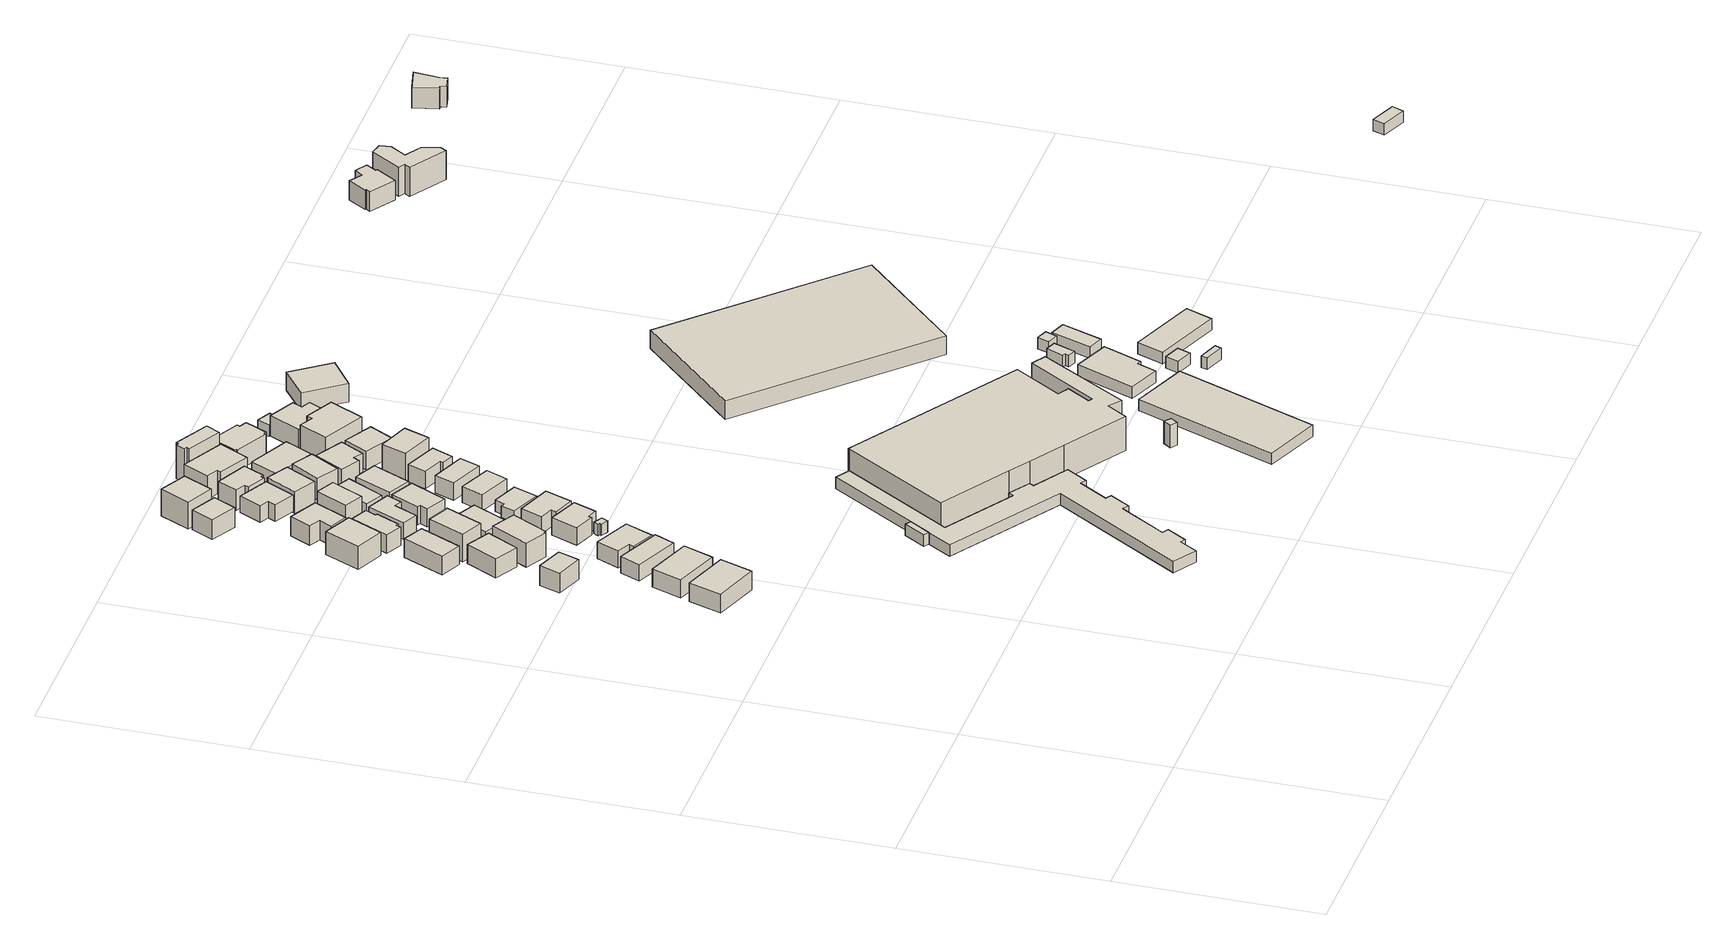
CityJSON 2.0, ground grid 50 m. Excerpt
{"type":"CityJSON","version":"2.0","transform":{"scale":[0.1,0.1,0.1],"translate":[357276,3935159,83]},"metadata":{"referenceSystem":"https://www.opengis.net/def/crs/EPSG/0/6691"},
"CityObjects":{
"building1":{"type":"Building","attributes":{"usage":"413","measuredHeight":6.4,"storeysAboveGround":2,"BuildingIDAttribute.prefecture":"14","BuildingIDAttribute.city":"14153","BuildingDetailAttribute.totalFloorArea":171.95,"BuildingDetailAttribute.buildingFootprintArea":85.97,"BuildingDetailAttribute.buildingStructureType":"601","BuildingDetailAttribute.buildingStructureOrgType":"1","BuildingDetailAttribute.orgUsage":"30","BuildingDetailAttribute.surveyYear":2015},"geometry":[{"type":"Solid","lod":"1","boundaries":[[[[0,1,2,3]],[[2,4,5,3]],[[1,6,4,2]],[[0,7,6,1]],[[3,5,7,0]],[[4,6,7,5]]]]}]},
"building2":{"type":"Building","attributes":{"usage":"412","measuredHeight":6.3,"storeysAboveGround":2,"BuildingIDAttribute.prefecture":"14","BuildingIDAttribute.city":"14153","BuildingDetailAttribute.totalFloorArea":67.64,"BuildingDetailAttribute.buildingFootprintArea":33.82,"BuildingDetailAttribute.buildingStructureType":"601","BuildingDetailAttribute.buildingStructureOrgType":"1","BuildingDetailAttribute.orgUsage":"20","BuildingDetailAttribute.surveyYear":2015},"geometry":[{"type":"Solid","lod":"1","boundaries":[[[[8,9,10,11]],[[10,12,13,11]],[[9,14,12,10]],[[8,15,14,9]],[[11,13,15,8]],[[12,14,15,13]]]]}]},
"building3":{"type":"Building","attributes":{"usage":"411","measuredHeight":5.9,"storeysAboveGround":2,"BuildingIDAttribute.prefecture":"14","BuildingIDAttribute.city":"14153","BuildingDetailAttribute.totalFloorArea":158.46,"BuildingDetailAttribute.buildingFootprintArea":79.23,"BuildingDetailAttribute.buildingStructureType":"601","BuildingDetailAttribute.buildingStructureOrgType":"1","BuildingDetailAttribute.orgUsage":"10","BuildingDetailAttribute.surveyYear":2015},"geometry":[{"type":"Solid","lod":"1","boundaries":[[[[16,17,18,19]],[[18,20,21,19]],[[17,22,20,18]],[[16,23,22,17]],[[19,21,23,16]],[[20,22,23,21]]]]}]},
"building4":{"type":"Building","attributes":{"usage":"411","measuredHeight":5.4,"storeysAboveGround":2,"BuildingIDAttribute.prefecture":"14","BuildingIDAttribute.city":"14153","BuildingDetailAttribute.totalFloorArea":121.59,"BuildingDetailAttribute.buildingFootprintArea":60.8,"BuildingDetailAttribute.buildingStructureType":"601","BuildingDetailAttribute.buildingStructureOrgType":"1","BuildingDetailAttribute.orgUsage":"10","BuildingDetailAttribute.surveyYear":2015},"geometry":[{"type":"Solid","lod":"1","boundaries":[[[[24,25,26,27]],[[26,28,29,27]],[[25,30,28,26]],[[24,31,30,25]],[[27,29,31,24]],[[28,30,31,29]]]]}]},
"building5":{"type":"Building","attributes":{"usage":"411","measuredHeight":5.9,"storeysAboveGround":2,"BuildingIDAttribute.prefecture":"14","BuildingIDAttribute.city":"14153","BuildingDetailAttribute.totalFloorArea":100.09,"BuildingDetailAttribute.buildingFootprintArea":50.04,"BuildingDetailAttribute.buildingStructureType":"601","BuildingDetailAttribute.buildingStructureOrgType":"1","BuildingDetailAttribute.orgUsage":"10","BuildingDetailAttribute.surveyYear":2015},"geometry":[{"type":"Solid","lod":"1","boundaries":[[[[32,33,34,35]],[[34,36,37,35]],[[33,38,36,34]],[[32,39,38,33]],[[35,37,39,32]],[[36,38,39,37]]]]}]},
"building6":{"type":"Building","attributes":{"usage":"411","measuredHeight":5.7,"storeysAboveGround":2,"BuildingIDAttribute.prefecture":"14","BuildingIDAttribute.city":"14153","BuildingDetailAttribute.totalFloorArea":108.89,"BuildingDetailAttribute.buildingFootprintArea":54.45,"BuildingDetailAttribute.buildingStructureType":"601","BuildingDetailAttribute.buildingStructureOrgType":"1","BuildingDetailAttribute.orgUsage":"10","BuildingDetailAttribute.surveyYear":2015},"geometry":[{"type":"Solid","lod":"1","boundaries":[[[[40,41,42,43]],[[42,44,45,43]],[[41,46,44,42]],[[40,47,46,41]],[[43,45,47,40]],[[44,46,47,45]]]]}]},
"building7":{"type":"Building","attributes":{"usage":"411","measuredHeight":5.4,"storeysAboveGround":2,"BuildingIDAttribute.prefecture":"14","BuildingIDAttribute.city":"14153","BuildingDetailAttribute.totalFloorArea":117.83,"BuildingDetailAttribute.buildingFootprintArea":58.91,"BuildingDetailAttribute.buildingStructureType":"601","BuildingDetailAttribute.buildingStructureOrgType":"1","BuildingDetailAttribute.orgUsage":"10","BuildingDetailAttribute.surveyYear":2015},"geometry":[{"type":"Solid","lod":"1","boundaries":[[[[48,49,50,51,52,53]],[[52,54,55,53]],[[51,56,54,52]],[[50,57,56,51]],[[49,58,57,50]],[[48,59,58,49]],[[53,55,59,48]],[[54,56,57,58,59,55]]]]}]},
"building8":{"type":"Building","attributes":{"usage":"411","measuredHeight":7.5,"storeysAboveGround":2,"BuildingIDAttribute.prefecture":"14","BuildingIDAttribute.city":"14153","BuildingDetailAttribute.totalFloorArea":125.07,"BuildingDetailAttribute.buildingFootprintArea":62.54,"BuildingDetailAttribute.buildingStructureType":"601","BuildingDetailAttribute.buildingStructureOrgType":"1","BuildingDetailAttribute.orgUsage":"10","BuildingDetailAttribute.surveyYear":2015},"geometry":[{"type":"Solid","lod":"1","boundaries":[[[[60,61,62,63]],[[62,64,65,63]],[[61,66,64,62]],[[60,67,66,61]],[[63,65,67,60]],[[64,66,67,65]]]]}]},
"building9":{"type":"Building","attributes":{"usage":"413","measuredHeight":6.5,"storeysAboveGround":2,"BuildingIDAttribute.prefecture":"14","BuildingIDAttribute.city":"14153","BuildingDetailAttribute.totalFloorArea":118.19,"BuildingDetailAttribute.buildingFootprintArea":59.09,"BuildingDetailAttribute.buildingStructureType":"601","BuildingDetailAttribute.buildingStructureOrgType":"1","BuildingDetailAttribute.orgUsage":"30","BuildingDetailAttribute.surveyYear":2015},"geometry":[{"type":"Solid","lod":"1","boundaries":[[[[68,69,70,71,72,73]],[[72,74,75,73]],[[71,76,74,72]],[[70,77,76,71]],[[69,78,77,70]],[[68,79,78,69]],[[73,75,79,68]],[[74,76,77,78,79,75]]]]}]},
"building10":{"type":"Building","attributes":{"usage":"411","measuredHeight":8.1,"storeysAboveGround":2,"BuildingIDAttribute.prefecture":"14","BuildingIDAttribute.city":"14153","BuildingDetailAttribute.totalFloorArea":103.53,"BuildingDetailAttribute.buildingFootprintArea":51.77,"BuildingDetailAttribute.buildingStructureType":"601","BuildingDetailAttribute.buildingStructureOrgType":"1","BuildingDetailAttribute.orgUsage":"10","BuildingDetailAttribute.surveyYear":2015},"geometry":[{"type":"Solid","lod":"1","boundaries":[[[[80,81,82,83]],[[82,84,85,83]],[[81,86,84,82]],[[80,87,86,81]],[[83,85,87,80]],[[84,86,87,85]]]]}]},
"building11":{"type":"Building","attributes":{"usage":"452","storeysAboveGround":2,"BuildingIDAttribute.prefecture":"14","BuildingIDAttribute.city":"14153","BuildingDetailAttribute.totalFloorArea":17.12,"BuildingDetailAttribute.buildingFootprintArea":8.56,"BuildingDetailAttribute.buildingStructureType":"610","BuildingDetailAttribute.buildingStructureOrgType":"2","BuildingDetailAttribute.orgUsage":"193","BuildingDetailAttribute.surveyYear":2015},"geometry":[{"type":"Solid","lod":"1","boundaries":[[[[88,89,90,91]],[[90,92,93,91]],[[89,94,92,90]],[[88,95,94,89]],[[91,93,95,88]],[[92,94,95,93]]]]}]},
"building12":{"type":"Building","attributes":{"usage":"411","measuredHeight":5.3,"storeysAboveGround":2,"BuildingIDAttribute.prefecture":"14","BuildingIDAttribute.city":"14153","BuildingDetailAttribute.totalFloorArea":88.2,"BuildingDetailAttribute.buildingFootprintArea":44.1,"BuildingDetailAttribute.buildingStructureType":"601","BuildingDetailAttribute.buildingStructureOrgType":"1","BuildingDetailAttribute.orgUsage":"10","BuildingDetailAttribute.surveyYear":2015},"geometry":[{"type":"Solid","lod":"1","boundaries":[[[[96,97,98,99,100,101,102,103]],[[102,104,105,103]],[[101,106,104,102]],[[100,107,106,101]],[[99,108,107,100]],[[98,109,108,99]],[[97,110,109,98]],[[96,111,110,97]],[[103,105,111,96]],[[104,106,107,108,109,110,111,105]]]]}]},
"building13":{"type":"Building","attributes":{"usage":"411","measuredHeight":5.6,"storeysAboveGround":2,"BuildingIDAttribute.prefecture":"14","BuildingIDAttribute.city":"14153","BuildingDetailAttribute.totalFloorArea":108.43,"BuildingDetailAttribute.buildingFootprintArea":54.21,"BuildingDetailAttribute.buildingStructureType":"601","BuildingDetailAttribute.buildingStructureOrgType":"1","BuildingDetailAttribute.orgUsage":"10","BuildingDetailAttribute.surveyYear":2015},"geometry":[{"type":"Solid","lod":"1","boundaries":[[[[112,113,114,115]],[[114,116,117,115]],[[113,118,116,114]],[[112,119,118,113]],[[115,117,119,112]],[[116,118,119,117]]]]}]},
"building14":{"type":"Building","attributes":{"usage":"413","measuredHeight":6.4,"storeysAboveGround":2,"BuildingIDAttribute.prefecture":"14","BuildingIDAttribute.city":"14153","BuildingDetailAttribute.totalFloorArea":127.94,"BuildingDetailAttribute.buildingFootprintArea":63.97,"BuildingDetailAttribute.buildingStructureType":"601","BuildingDetailAttribute.buildingStructureOrgType":"1","BuildingDetailAttribute.orgUsage":"30","BuildingDetailAttribute.surveyYear":2015},"geometry":[{"type":"Solid","lod":"1","boundaries":[[[[120,121,122,123,124,125]],[[124,126,127,125]],[[123,128,126,124]],[[122,129,128,123]],[[121,130,129,122]],[[120,131,130,121]],[[125,127,131,120]],[[126,128,129,130,131,127]]]]}]},
"building15":{"type":"Building","attributes":{"BuildingIDAttribute.prefecture":"14","BuildingIDAttribute.city":"14153","BuildingDetailAttribute.surveyYear":2015},"geometry":[{"type":"Solid","lod":"1","boundaries":[[[[132,133,134,135,136,137]],[[136,138,139,137]],[[135,140,138,136]],[[134,141,140,135]],[[133,142,141,134]],[[132,143,142,133]],[[137,139,143,132]],[[138,140,141,142,143,139]]]]}]},
"building16":{"type":"Building","attributes":{"usage":"411","measuredHeight":5.2,"storeysAboveGround":2,"BuildingIDAttribute.prefecture":"14","BuildingIDAttribute.city":"14153","BuildingDetailAttribute.totalFloorArea":90.7,"BuildingDetailAttribute.buildingFootprintArea":45.35,"BuildingDetailAttribute.buildingStructureType":"601","BuildingDetailAttribute.buildingStructureOrgType":"1","BuildingDetailAttribute.orgUsage":"10","BuildingDetailAttribute.surveyYear":2015},"geometry":[{"type":"Solid","lod":"1","boundaries":[[[[144,145,146,147,148,149]],[[148,150,151,149]],[[147,152,150,148]],[[146,153,152,147]],[[145,154,153,146]],[[144,155,154,145]],[[149,151,155,144]],[[150,152,153,154,155,151]]]]}]},
"building17":{"type":"Building","attributes":{"usage":"411","measuredHeight":4.9,"storeysAboveGround":2,"BuildingIDAttribute.prefecture":"14","BuildingIDAttribute.city":"14153","BuildingDetailAttribute.totalFloorArea":88.36,"BuildingDetailAttribute.buildingFootprintArea":44.18,"BuildingDetailAttribute.buildingStructureType":"601","BuildingDetailAttribute.buildingStructureOrgType":"1","BuildingDetailAttribute.orgUsage":"10","BuildingDetailAttribute.surveyYear":2015},"geometry":[{"type":"Solid","lod":"1","boundaries":[[[[156,157,158,159,160,161]],[[160,162,163,161]],[[159,164,162,160]],[[158,165,164,159]],[[157,166,165,158]],[[156,167,166,157]],[[161,163,167,156]],[[162,164,165,166,167,163]]]]}]},
"building18":{"type":"Building","attributes":{"usage":"411","measuredHeight":6.5,"storeysAboveGround":2,"BuildingIDAttribute.prefecture":"14","BuildingIDAttribute.city":"14153","BuildingDetailAttribute.totalFloorArea":73.99,"BuildingDetailAttribute.buildingFootprintArea":36.99,"BuildingDetailAttribute.buildingStructureType":"601","BuildingDetailAttribute.buildingStructureOrgType":"1","BuildingDetailAttribute.orgUsage":"10","BuildingDetailAttribute.surveyYear":2015},"geometry":[{"type":"Solid","lod":"1","boundaries":[[[[168,169,170,171]],[[170,172,173,171]],[[169,174,172,170]],[[168,175,174,169]],[[171,173,175,168]],[[172,174,175,173]]]]}]},
"building19":{"type":"Building","attributes":{"usage":"452","storeysAboveGround":2,"BuildingIDAttribute.prefecture":"14","BuildingIDAttribute.city":"14153","BuildingDetailAttribute.totalFloorArea":1099.67,"BuildingDetailAttribute.buildingFootprintArea":549.83,"BuildingDetailAttribute.buildingStructureType":"610","BuildingDetailAttribute.buildingStructureOrgType":"2","BuildingDetailAttribute.orgUsage":"193","BuildingDetailAttribute.surveyYear":2015},"geometry":[{"type":"Solid","lod":"1","boundaries":[[[[176,177,178,179,180,181,182,183,184,185,186,187,188,189,190,191,192,193,194,195,196,197,198,199,200]],[[199,201,202,200]],[[198,203,201,199]],[[197,204,203,198]],[[196,205,204,197]],[[195,206,205,196]],[[194,207,206,195]],[[193,208,207,194]],[[192,209,208,193]],[[191,210,209,192]],[[190,211,210,191]],[[189,212,211,190]],[[188,213,212,189]],[[187,214,213,188]],[[186,215,214,187]],[[185,216,215,186]],[[184,217,216,185]],[[183,218,217,184]],[[182,219,218,183]],[[181,220,219,182]],[[180,221,220,181]],[[179,222,221,180]],[[178,223,222,179]],[[177,224,223,178]],[[176,225,224,177]],[[200,202,225,176]],[[201,203,204,205,206,207,208,209,210,211,212,213,214,215,216,217,218,219,220,221,222,223,224,225,202]]]]}]},
"building20":{"type":"Building","attributes":{"usage":"411","measuredHeight":5,"storeysAboveGround":2,"BuildingIDAttribute.prefecture":"14","BuildingIDAttribute.city":"14153","BuildingDetailAttribute.totalFloorArea":101.71,"BuildingDetailAttribute.buildingFootprintArea":50.85,"BuildingDetailAttribute.buildingStructureType":"601","BuildingDetailAttribute.buildingStructureOrgType":"1","BuildingDetailAttribute.orgUsage":"10","BuildingDetailAttribute.surveyYear":2015},"geometry":[{"type":"Solid","lod":"1","boundaries":[[[[226,227,228,229,230,231]],[[230,232,233,231]],[[229,234,232,230]],[[228,235,234,229]],[[227,236,235,228]],[[226,237,236,227]],[[231,233,237,226]],[[232,234,235,236,237,233]]]]}]},
"building21":{"type":"Building","attributes":{"usage":"411","measuredHeight":8.7,"storeysAboveGround":3,"BuildingIDAttribute.prefecture":"14","BuildingIDAttribute.city":"14153","BuildingDetailAttribute.totalFloorArea":115.7,"BuildingDetailAttribute.buildingFootprintArea":38.57,"BuildingDetailAttribute.buildingStructureType":"601","BuildingDetailAttribute.buildingStructureOrgType":"1","BuildingDetailAttribute.orgUsage":"10","BuildingDetailAttribute.surveyYear":2015},"geometry":[{"type":"Solid","lod":"1","boundaries":[[[[238,239,240,241]],[[240,242,243,241]],[[239,244,242,240]],[[238,245,244,239]],[[241,243,245,238]],[[242,244,245,243]]]]}]},
"building22":{"type":"Building","attributes":{"usage":"411","measuredHeight":5.4,"storeysAboveGround":2,"BuildingIDAttribute.prefecture":"14","BuildingIDAttribute.city":"14153","BuildingDetailAttribute.totalFloorArea":106.25,"BuildingDetailAttribute.buildingFootprintArea":53.13,"BuildingDetailAttribute.buildingStructureType":"601","BuildingDetailAttribute.buildingStructureOrgType":"1","BuildingDetailAttribute.orgUsage":"10","BuildingDetailAttribute.surveyYear":2015},"geometry":[{"type":"Solid","lod":"1","boundaries":[[[[246,247,248,249,250,251]],[[250,252,253,251]],[[249,254,252,250]],[[248,255,254,249]],[[247,256,255,248]],[[246,257,256,247]],[[251,253,257,246]],[[252,254,255,256,257,253]]]]}]},
"building23":{"type":"Building","attributes":{"usage":"411","measuredHeight":7.9,"storeysAboveGround":3,"BuildingIDAttribute.prefecture":"14","BuildingIDAttribute.city":"14153","BuildingDetailAttribute.totalFloorArea":157.87,"BuildingDetailAttribute.buildingFootprintArea":52.62,"BuildingDetailAttribute.buildingStructureType":"601","BuildingDetailAttribute.buildingStructureOrgType":"1","BuildingDetailAttribute.orgUsage":"10","BuildingDetailAttribute.surveyYear":2015},"geometry":[{"type":"Solid","lod":"1","boundaries":[[[[258,259,260,261]],[[260,262,263,261]],[[259,264,262,260]],[[258,265,264,259]],[[261,263,265,258]],[[262,264,265,263]]]]}]},
"building24":{"type":"Building","attributes":{"usage":"411","storeysAboveGround":2,"BuildingIDAttribute.prefecture":"14","BuildingIDAttribute.city":"14153","BuildingDetailAttribute.totalFloorArea":80.61,"BuildingDetailAttribute.buildingFootprintArea":40.31,"BuildingDetailAttribute.buildingStructureType":"601","BuildingDetailAttribute.buildingStructureOrgType":"1","BuildingDetailAttribute.orgUsage":"10","BuildingDetailAttribute.surveyYear":2015},"geometry":[{"type":"Solid","lod":"1","boundaries":[[[[266,267,268,269,270,271]],[[270,272,273,271]],[[269,274,272,270]],[[268,275,274,269]],[[267,276,275,268]],[[266,277,276,267]],[[271,273,277,266]],[[272,274,275,276,277,273]]]]}]},
"building25":{"type":"Building","attributes":{"usage":"412","measuredHeight":6.9,"storeysAboveGround":2,"BuildingIDAttribute.prefecture":"14","BuildingIDAttribute.city":"14153","BuildingDetailAttribute.totalFloorArea":84.55,"BuildingDetailAttribute.buildingFootprintArea":42.28,"BuildingDetailAttribute.buildingStructureType":"601","BuildingDetailAttribute.buildingStructureOrgType":"1","BuildingDetailAttribute.orgUsage":"20","BuildingDetailAttribute.surveyYear":2015},"geometry":[{"type":"Solid","lod":"1","boundaries":[[[[278,279,280,281]],[[280,282,283,281]],[[279,284,282,280]],[[278,285,284,279]],[[281,283,285,278]],[[282,284,285,283]]]]}]},
"building26":{"type":"Building","attributes":{"usage":"411","measuredHeight":4.9,"storeysAboveGround":2,"BuildingIDAttribute.prefecture":"14","BuildingIDAttribute.city":"14153","BuildingDetailAttribute.totalFloorArea":108.12,"BuildingDetailAttribute.buildingFootprintArea":54.06,"BuildingDetailAttribute.buildingStructureType":"601","BuildingDetailAttribute.buildingStructureOrgType":"1","BuildingDetailAttribute.orgUsage":"10","BuildingDetailAttribute.surveyYear":2015},"geometry":[{"type":"Solid","lod":"1","boundaries":[[[[286,287,288,289,290,291]],[[290,292,293,291]],[[289,294,292,290]],[[288,295,294,289]],[[287,296,295,288]],[[286,297,296,287]],[[291,293,297,286]],[[292,294,295,296,297,293]]]]}]},
"building27":{"type":"Building","attributes":{"usage":"411","measuredHeight":4.9,"storeysAboveGround":2,"BuildingIDAttribute.prefecture":"14","BuildingIDAttribute.city":"14153","BuildingDetailAttribute.totalFloorArea":83.07,"BuildingDetailAttribute.buildingFootprintArea":41.54,"BuildingDetailAttribute.buildingStructureType":"601","BuildingDetailAttribute.buildingStructureOrgType":"1","BuildingDetailAttribute.orgUsage":"10","BuildingDetailAttribute.surveyYear":2015},"geometry":[{"type":"Solid","lod":"1","boundaries":[[[[298,299,300,301]],[[300,302,303,301]],[[299,304,302,300]],[[298,305,304,299]],[[301,303,305,298]],[[302,304,305,303]]]]}]},
"building28":{"type":"Building","attributes":{"usage":"411","measuredHeight":5.7,"storeysAboveGround":2,"BuildingIDAttribute.prefecture":"14","BuildingIDAttribute.city":"14153","BuildingDetailAttribute.totalFloorArea":128.27,"BuildingDetailAttribute.buildingFootprintArea":64.13,"BuildingDetailAttribute.buildingStructureType":"601","BuildingDetailAttribute.buildingStructureOrgType":"1","BuildingDetailAttribute.orgUsage":"10","BuildingDetailAttribute.surveyYear":2015},"geometry":[{"type":"Solid","lod":"1","boundaries":[[[[306,307,308,309]],[[308,310,311,309]],[[307,312,310,308]],[[306,313,312,307]],[[309,311,313,306]],[[310,312,313,311]]]]}]},
"building29":{"type":"Building","attributes":{"usage":"411","measuredHeight":6.5,"storeysAboveGround":2,"BuildingIDAttribute.prefecture":"14","BuildingIDAttribute.city":"14153","BuildingDetailAttribute.totalFloorArea":91.2,"BuildingDetailAttribute.buildingFootprintArea":45.6,"BuildingDetailAttribute.buildingStructureType":"601","BuildingDetailAttribute.buildingStructureOrgType":"1","BuildingDetailAttribute.orgUsage":"10","BuildingDetailAttribute.surveyYear":2015},"geometry":[{"type":"Solid","lod":"1","boundaries":[[[[314,315,316,317]],[[316,318,319,317]],[[315,320,318,316]],[[314,321,320,315]],[[317,319,321,314]],[[318,320,321,319]]]]}]},
"building30":{"type":"Building","attributes":{"usage":"411","measuredHeight":6.3,"storeysAboveGround":2,"BuildingIDAttribute.prefecture":"14","BuildingIDAttribute.city":"14153","BuildingDetailAttribute.totalFloorArea":123.69,"BuildingDetailAttribute.buildingFootprintArea":61.85,"BuildingDetailAttribute.buildingStructureType":"601","BuildingDetailAttribute.buildingStructureOrgType":"1","BuildingDetailAttribute.orgUsage":"10","BuildingDetailAttribute.surveyYear":2015},"geometry":[{"type":"Solid","lod":"1","boundaries":[[[[322,323,324,325,326,327,328,329]],[[328,330,331,329]],[[327,332,330,328]],[[326,333,332,327]],[[325,334,333,326]],[[324,335,334,325]],[[323,336,335,324]],[[322,337,336,323]],[[329,331,337,322]],[[330,332,333,334,335,336,337,331]]]]}]},
"building31":{"type":"Building","attributes":{"usage":"411","measuredHeight":5.6,"storeysAboveGround":2,"BuildingIDAttribute.prefecture":"14","BuildingIDAttribute.city":"14153","BuildingDetailAttribute.totalFloorArea":82.16,"BuildingDetailAttribute.buildingFootprintArea":41.08,"BuildingDetailAttribute.buildingStructureType":"601","BuildingDetailAttribute.buildingStructureOrgType":"1","BuildingDetailAttribute.orgUsage":"10","BuildingDetailAttribute.surveyYear":2015},"geometry":[{"type":"Solid","lod":"1","boundaries":[[[[338,339,340,341]],[[340,342,343,341]],[[339,344,342,340]],[[338,345,344,339]],[[341,343,345,338]],[[342,344,345,343]]]]}]},
"building32":{"type":"Building","attributes":{"usage":"411","measuredHeight":6.8,"storeysAboveGround":2,"BuildingIDAttribute.prefecture":"14","BuildingIDAttribute.city":"14153","BuildingDetailAttribute.totalFloorArea":85.97,"BuildingDetailAttribute.buildingFootprintArea":42.99,"BuildingDetailAttribute.buildingStructureType":"601","BuildingDetailAttribute.buildingStructureOrgType":"1","BuildingDetailAttribute.orgUsage":"10","BuildingDetailAttribute.surveyYear":2015},"geometry":[{"type":"Solid","lod":"1","boundaries":[[[[346,347,348,349]],[[348,350,351,349]],[[347,352,350,348]],[[346,353,352,347]],[[349,351,353,346]],[[350,352,353,351]]]]}]},
"building33":{"type":"Building","attributes":{"usage":"411","measuredHeight":5.3,"storeysAboveGround":2,"BuildingIDAttribute.prefecture":"14","BuildingIDAttribute.city":"14153","BuildingDetailAttribute.totalFloorArea":74.89,"BuildingDetailAttribute.buildingFootprintArea":37.45,"BuildingDetailAttribute.buildingStructureType":"601","BuildingDetailAttribute.buildingStructureOrgType":"1","BuildingDetailAttribute.orgUsage":"10","BuildingDetailAttribute.surveyYear":2015},"geometry":[{"type":"Solid","lod":"1","boundaries":[[[[354,355,356,357,358,359]],[[358,360,361,359]],[[357,362,360,358]],[[356,363,362,357]],[[355,364,363,356]],[[354,365,364,355]],[[359,361,365,354]],[[360,362,363,364,365,361]]]]}]},
"building34":{"type":"Building","attributes":{"usage":"411","measuredHeight":7.1,"storeysAboveGround":2,"BuildingIDAttribute.prefecture":"14","BuildingIDAttribute.city":"14153","BuildingDetailAttribute.totalFloorArea":185.91,"BuildingDetailAttribute.buildingFootprintArea":92.96,"BuildingDetailAttribute.buildingStructureType":"601","BuildingDetailAttribute.buildingStructureOrgType":"1","BuildingDetailAttribute.orgUsage":"10","BuildingDetailAttribute.surveyYear":2015},"geometry":[{"type":"Solid","lod":"1","boundaries":[[[[366,367,368,369,370,371]],[[370,372,373,371]],[[369,374,372,370]],[[368,375,374,369]],[[367,376,375,368]],[[366,377,376,367]],[[371,373,377,366]],[[372,374,375,376,377,373]]]]}]},
"building35":{"type":"Building","attributes":{"usage":"411","measuredHeight":5.8,"storeysAboveGround":2,"BuildingIDAttribute.prefecture":"14","BuildingIDAttribute.city":"14153","BuildingDetailAttribute.totalFloorArea":105.92,"BuildingDetailAttribute.buildingFootprintArea":52.96,"BuildingDetailAttribute.buildingStructureType":"601","BuildingDetailAttribute.buildingStructureOrgType":"1","BuildingDetailAttribute.orgUsage":"10","BuildingDetailAttribute.surveyYear":2015},"geometry":[{"type":"Solid","lod":"1","boundaries":[[[[378,379,380,381,382,383]],[[382,384,385,383]],[[381,386,384,382]],[[380,387,386,381]],[[379,388,387,380]],[[378,389,388,379]],[[383,385,389,378]],[[384,386,387,388,389,385]]]]}]},
"building36":{"type":"Building","attributes":{"usage":"411","measuredHeight":5.2,"storeysAboveGround":2,"BuildingIDAttribute.prefecture":"14","BuildingIDAttribute.city":"14153","BuildingDetailAttribute.totalFloorArea":146.38,"BuildingDetailAttribute.buildingFootprintArea":73.19,"BuildingDetailAttribute.buildingStructureType":"601","BuildingDetailAttribute.buildingStructureOrgType":"1","BuildingDetailAttribute.orgUsage":"10","BuildingDetailAttribute.surveyYear":2015},"geometry":[{"type":"Solid","lod":"1","boundaries":[[[[390,391,392,393]],[[392,394,395,393]],[[391,396,394,392]],[[390,397,396,391]],[[393,395,397,390]],[[394,396,397,395]]]]}]},
"building37":{"type":"Building","attributes":{"usage":"411","measuredHeight":8,"storeysAboveGround":3,"BuildingIDAttribute.prefecture":"14","BuildingIDAttribute.city":"14153","BuildingDetailAttribute.totalFloorArea":141.1,"BuildingDetailAttribute.buildingFootprintArea":47.03,"BuildingDetailAttribute.buildingStructureType":"601","BuildingDetailAttribute.buildingStructureOrgType":"1","BuildingDetailAttribute.orgUsage":"10","BuildingDetailAttribute.surveyYear":2015},"geometry":[{"type":"Solid","lod":"1","boundaries":[[[[398,399,400,401]],[[400,402,403,401]],[[399,404,402,400]],[[398,405,404,399]],[[401,403,405,398]],[[402,404,405,403]]]]}]},
"building38":{"type":"Building","attributes":{"usage":"452","measuredHeight":11.1,"storeysAboveGround":2,"BuildingIDAttribute.prefecture":"14","BuildingIDAttribute.city":"14153","BuildingDetailAttribute.totalFloorArea":2917.96,"BuildingDetailAttribute.buildingFootprintArea":1458.98,"BuildingDetailAttribute.buildingStructureType":"610","BuildingDetailAttribute.buildingStructureOrgType":"2","BuildingDetailAttribute.orgUsage":"193","BuildingDetailAttribute.surveyYear":2015},"geometry":[{"type":"Solid","lod":"1","boundaries":[[[[406,407,408,409,410,411,412,413,414,415,416,417,418,419,420,421]],[[420,422,423,421]],[[419,424,422,420]],[[418,425,424,419]],[[417,426,425,418]],[[416,427,426,417]],[[415,428,427,416]],[[414,429,428,415]],[[413,430,429,414]],[[412,431,430,413]],[[411,432,431,412]],[[410,433,432,411]],[[409,434,433,410]],[[408,435,434,409]],[[407,436,435,408]],[[406,437,436,407]],[[421,423,437,406]],[[422,424,425,426,427,428,429,430,431,432,433,434,435,436,437,423]]]]}]},
"building39":{"type":"Building","attributes":{"usage":"411","measuredHeight":9.1,"storeysAboveGround":3,"BuildingIDAttribute.prefecture":"14","BuildingIDAttribute.city":"14153","BuildingDetailAttribute.totalFloorArea":120.1,"BuildingDetailAttribute.buildingFootprintArea":40.03,"BuildingDetailAttribute.buildingStructureType":"601","BuildingDetailAttribute.buildingStructureOrgType":"1","BuildingDetailAttribute.orgUsage":"10","BuildingDetailAttribute.surveyYear":2015},"geometry":[{"type":"Solid","lod":"1","boundaries":[[[[438,439,440,441,442,443,444,445]],[[444,446,447,445]],[[443,448,446,444]],[[442,449,448,443]],[[441,450,449,442]],[[440,451,450,441]],[[439,452,451,440]],[[438,453,452,439]],[[445,447,453,438]],[[446,448,449,450,451,452,453,447]]]]}]},
"building40":{"type":"Building","attributes":{"usage":"411","measuredHeight":5.1,"storeysAboveGround":2,"BuildingIDAttribute.prefecture":"14","BuildingIDAttribute.city":"14153","BuildingDetailAttribute.totalFloorArea":92.76,"BuildingDetailAttribute.buildingFootprintArea":46.38,"BuildingDetailAttribute.buildingStructureType":"601","BuildingDetailAttribute.buildingStructureOrgType":"1","BuildingDetailAttribute.orgUsage":"10","BuildingDetailAttribute.surveyYear":2015},"geometry":[{"type":"Solid","lod":"1","boundaries":[[[[454,455,456,457]],[[456,458,459,457]],[[455,460,458,456]],[[454,461,460,455]],[[457,459,461,454]],[[458,460,461,459]]]]}]},
"building41":{"type":"Building","attributes":{"measuredHeight":6.7,"BuildingIDAttribute.prefecture":"14","BuildingIDAttribute.city":"14153","BuildingDetailAttribute.surveyYear":2015},"geometry":[{"type":"Solid","lod":"1","boundaries":[[[[462,463,464,465]],[[464,466,467,465]],[[463,468,466,464]],[[462,469,468,463]],[[465,467,469,462]],[[466,468,469,467]]]]}]},
"building42":{"type":"Building","attributes":{"usage":"411","measuredHeight":6.4,"storeysAboveGround":2,"BuildingIDAttribute.prefecture":"14","BuildingIDAttribute.city":"14153","BuildingDetailAttribute.totalFloorArea":136.75,"BuildingDetailAttribute.buildingFootprintArea":68.38,"BuildingDetailAttribute.buildingStructureType":"601","BuildingDetailAttribute.buildingStructureOrgType":"1","BuildingDetailAttribute.orgUsage":"10","BuildingDetailAttribute.surveyYear":2015},"geometry":[{"type":"Solid","lod":"1","boundaries":[[[[470,471,472,473,474,475,476,477,478,479]],[[478,480,481,479]],[[477,482,480,478]],[[476,483,482,477]],[[475,484,483,476]],[[474,485,484,475]],[[473,486,485,474]],[[472,487,486,473]],[[471,488,487,472]],[[470,489,488,471]],[[479,481,489,470]],[[480,482,483,484,485,486,487,488,489,481]]]]}]},
"building43":{"type":"Building","attributes":{"usage":"411","measuredHeight":9.1,"storeysAboveGround":2,"BuildingIDAttribute.prefecture":"14","BuildingIDAttribute.city":"14153","BuildingDetailAttribute.totalFloorArea":174.52,"BuildingDetailAttribute.buildingFootprintArea":87.26,"BuildingDetailAttribute.buildingStructureType":"601","BuildingDetailAttribute.buildingStructureOrgType":"1","BuildingDetailAttribute.orgUsage":"10","BuildingDetailAttribute.surveyYear":2015},"geometry":[{"type":"Solid","lod":"1","boundaries":[[[[490,491,492,493,494,495]],[[494,496,497,495]],[[493,498,496,494]],[[492,499,498,493]],[[491,500,499,492]],[[490,501,500,491]],[[495,497,501,490]],[[496,498,499,500,501,497]]]]}]},
"building44":{"type":"Building","attributes":{"usage":"411","measuredHeight":7,"storeysAboveGround":2,"BuildingIDAttribute.prefecture":"14","BuildingIDAttribute.city":"14153","BuildingDetailAttribute.totalFloorArea":151.98,"BuildingDetailAttribute.buildingFootprintArea":75.99,"BuildingDetailAttribute.buildingStructureType":"610","BuildingDetailAttribute.buildingStructureOrgType":"2","BuildingDetailAttribute.orgUsage":"10","BuildingDetailAttribute.surveyYear":2015},"geometry":[{"type":"Solid","lod":"1","boundaries":[[[[502,503,504,505,506,507]],[[506,508,509,507]],[[505,510,508,506]],[[504,511,510,505]],[[503,512,511,504]],[[502,513,512,503]],[[507,509,513,502]],[[508,510,511,512,513,509]]]]}]},
"building45":{"type":"Building","attributes":{"usage":"452","storeysAboveGround":2,"BuildingIDAttribute.prefecture":"14","BuildingIDAttribute.city":"14153","BuildingDetailAttribute.totalFloorArea":1069.63,"BuildingDetailAttribute.buildingFootprintArea":534.82,"BuildingDetailAttribute.buildingStructureType":"610","BuildingDetailAttribute.buildingStructureOrgType":"2","BuildingDetailAttribute.orgUsage":"193","BuildingDetailAttribute.surveyYear":2015},"geometry":[{"type":"Solid","lod":"1","boundaries":[[[[514,515,516,517]],[[516,518,519,517]],[[515,520,518,516]],[[514,521,520,515]],[[517,519,521,514]],[[518,520,521,519]]]]}]},
"building46":{"type":"Building","attributes":{"BuildingIDAttribute.prefecture":"14","BuildingIDAttribute.city":"14153","BuildingDetailAttribute.surveyYear":2015},"geometry":[{"type":"Solid","lod":"1","boundaries":[[[[522,523,524,525]],[[524,526,527,525]],[[523,528,526,524]],[[522,529,528,523]],[[525,527,529,522]],[[526,528,529,527]]]]}]},
"building47":{"type":"Building","attributes":{"usage":"422","measuredHeight":12.7,"storeysAboveGround":1,"BuildingIDAttribute.prefecture":"14","BuildingIDAttribute.city":"14153","BuildingDetailAttribute.totalFloorArea":106.89,"BuildingDetailAttribute.buildingFootprintArea":106.89,"BuildingDetailAttribute.buildingStructureType":"601","BuildingDetailAttribute.buildingStructureOrgType":"1","BuildingDetailAttribute.orgUsage":"137","BuildingDetailAttribute.surveyYear":2015,"BuildingLandSlideRiskAttribute.description":"1","BuildingLandSlideRiskAttribute.areaType":"1"},"geometry":[{"type":"Solid","lod":"1","boundaries":[[[[530,531,532,533]],[[532,534,535,533]],[[531,536,534,532]],[[530,537,536,531]],[[533,535,537,530]],[[534,536,537,535]]]]}]},
"building48":{"type":"Building","attributes":{"usage":"452","storeysAboveGround":2,"BuildingIDAttribute.prefecture":"14","BuildingIDAttribute.city":"14153","BuildingDetailAttribute.totalFloorArea":273.53,"BuildingDetailAttribute.buildingFootprintArea":136.76,"BuildingDetailAttribute.buildingStructureType":"610","BuildingDetailAttribute.buildingStructureOrgType":"2","BuildingDetailAttribute.orgUsage":"193","BuildingDetailAttribute.surveyYear":2015},"geometry":[{"type":"Solid","lod":"1","boundaries":[[[[538,539,540,541,542,543]],[[542,544,545,543]],[[541,546,544,542]],[[540,547,546,541]],[[539,548,547,540]],[[538,549,548,539]],[[543,545,549,538]],[[544,546,547,548,549,545]]]]}]},
"building49":{"type":"Building","attributes":{"usage":"452","storeysAboveGround":1,"BuildingIDAttribute.prefecture":"14","BuildingIDAttribute.city":"14153","BuildingDetailAttribute.totalFloorArea":15.87,"BuildingDetailAttribute.buildingFootprintArea":15.87,"BuildingDetailAttribute.buildingStructureType":"610","BuildingDetailAttribute.buildingStructureOrgType":"2","BuildingDetailAttribute.orgUsage":"193","BuildingDetailAttribute.surveyYear":2015},"geometry":[{"type":"Solid","lod":"1","boundaries":[[[[550,551,552,553]],[[552,554,555,553]],[[551,556,554,552]],[[550,557,556,551]],[[553,555,557,550]],[[554,556,557,555]]]]}]},
"building50":{"type":"Building","attributes":{"BuildingIDAttribute.prefecture":"14","BuildingIDAttribute.city":"14153","BuildingDetailAttribute.surveyYear":2015},"geometry":[{"type":"Solid","lod":"1","boundaries":[[[[558,559,560,561]],[[560,562,563,561]],[[559,564,562,560]],[[558,565,564,559]],[[561,563,565,558]],[[562,564,565,563]]]]}]},
"building51":{"type":"Building","attributes":{"BuildingIDAttribute.prefecture":"14","BuildingIDAttribute.city":"14153","BuildingDetailAttribute.surveyYear":2015},"geometry":[{"type":"Solid","lod":"1","boundaries":[[[[566,567,568,569,570,571]],[[570,572,573,571]],[[569,574,572,570]],[[568,575,574,569]],[[567,576,575,568]],[[566,577,576,567]],[[571,573,577,566]],[[572,574,575,576,577,573]]]]}]},
"building52":{"type":"Building","attributes":{"usage":"452","measuredHeight":8.5,"storeysAboveGround":2,"BuildingIDAttribute.prefecture":"14","BuildingIDAttribute.city":"14153","BuildingDetailAttribute.totalFloorArea":3681.09,"BuildingDetailAttribute.buildingFootprintArea":1840.55,"BuildingDetailAttribute.buildingStructureType":"610","BuildingDetailAttribute.buildingStructureOrgType":"2","BuildingDetailAttribute.orgUsage":"193","BuildingDetailAttribute.surveyYear":2015},"geometry":[{"type":"Solid","lod":"1","boundaries":[[[[578,579,580,581]],[[580,582,583,581]],[[579,584,582,580]],[[578,585,584,579]],[[581,583,585,578]],[[582,584,585,583]]]]}]},
"building53":{"type":"Building","attributes":{"BuildingIDAttribute.prefecture":"14","BuildingIDAttribute.city":"14153","BuildingDetailAttribute.surveyYear":2015},"geometry":[{"type":"Solid","lod":"1","boundaries":[[[[586,587,588,589]],[[588,590,591,589]],[[587,592,590,588]],[[586,593,592,587]],[[589,591,593,586]],[[590,592,593,591]]]]}]},
"building54":{"type":"Building","attributes":{"usage":"452","storeysAboveGround":2,"BuildingIDAttribute.prefecture":"14","BuildingIDAttribute.city":"14153","BuildingDetailAttribute.totalFloorArea":84.37,"BuildingDetailAttribute.buildingFootprintArea":42.18,"BuildingDetailAttribute.buildingStructureType":"610","BuildingDetailAttribute.buildingStructureOrgType":"2","BuildingDetailAttribute.orgUsage":"193","BuildingDetailAttribute.surveyYear":2015},"geometry":[{"type":"Solid","lod":"1","boundaries":[[[[594,595,596,597]],[[596,598,599,597]],[[595,600,598,596]],[[594,601,600,595]],[[597,599,601,594]],[[598,600,601,599]]]]}]},
"building55":{"type":"Building","attributes":{"usage":"452","storeysAboveGround":1,"BuildingIDAttribute.prefecture":"14","BuildingIDAttribute.city":"14153","BuildingDetailAttribute.totalFloorArea":128.11,"BuildingDetailAttribute.buildingFootprintArea":128.11,"BuildingDetailAttribute.buildingStructureType":"610","BuildingDetailAttribute.buildingStructureOrgType":"2","BuildingDetailAttribute.orgUsage":"193","BuildingDetailAttribute.surveyYear":2015},"geometry":[{"type":"Solid","lod":"1","boundaries":[[[[602,603,604,605]],[[604,606,607,605]],[[603,608,606,604]],[[602,609,608,603]],[[605,607,609,602]],[[606,608,609,607]]]]}]},
"building56":{"type":"Building","attributes":{"usage":"411","measuredHeight":6,"storeysAboveGround":2,"BuildingIDAttribute.prefecture":"14","BuildingIDAttribute.city":"14153","BuildingDetailAttribute.totalFloorArea":100.24,"BuildingDetailAttribute.buildingFootprintArea":50.12,"BuildingDetailAttribute.buildingStructureType":"601","BuildingDetailAttribute.buildingStructureOrgType":"1","BuildingDetailAttribute.orgUsage":"10","BuildingDetailAttribute.surveyYear":2015,"BuildingRiverFloodingRiskAttribute.description":"6","BuildingRiverFloodingRiskAttribute.rankOrg":"2","BuildingRiverFloodingRiskAttribute.depth":1.53,"BuildingRiverFloodingRiskAttribute.adminType":"2","BuildingRiverFloodingRiskAttribute.scale":"1"},"geometry":[{"type":"Solid","lod":"1","boundaries":[[[[610,611,612,613,614,615,616,617,618,619]],[[618,620,621,619]],[[617,622,620,618]],[[616,623,622,617]],[[615,624,623,616]],[[614,625,624,615]],[[613,626,625,614]],[[612,627,626,613]],[[611,628,627,612]],[[610,629,628,611]],[[619,621,629,610]],[[620,622,623,624,625,626,627,628,629,621]]]]}]},
"building57":{"type":"Building","attributes":{"BuildingIDAttribute.prefecture":"14","BuildingIDAttribute.city":"14153","BuildingDetailAttribute.surveyYear":2015},"geometry":[{"type":"Solid","lod":"1","boundaries":[[[[630,631,632,633]],[[632,634,635,633]],[[631,636,634,632]],[[630,637,636,631]],[[633,635,637,630]],[[634,636,637,635]]]]}]},
"building58":{"type":"Building","attributes":{"usage":"412","measuredHeight":7.9,"storeysAboveGround":3,"BuildingIDAttribute.prefecture":"14","BuildingIDAttribute.city":"14153","BuildingDetailAttribute.totalFloorArea":268.87,"BuildingDetailAttribute.buildingFootprintArea":89.62,"BuildingDetailAttribute.buildingStructureType":"610","BuildingDetailAttribute.buildingStructureOrgType":"2","BuildingDetailAttribute.orgUsage":"20","BuildingDetailAttribute.surveyYear":2015,"BuildingRiverFloodingRiskAttribute.description":"6","BuildingRiverFloodingRiskAttribute.rankOrg":"2","BuildingRiverFloodingRiskAttribute.depth":1.43,"BuildingRiverFloodingRiskAttribute.adminType":"2","BuildingRiverFloodingRiskAttribute.scale":"1"},"geometry":[{"type":"Solid","lod":"1","boundaries":[[[[638,639,640,641,642,643,644,645,646,647]],[[646,648,649,647]],[[645,650,648,646]],[[644,651,650,645]],[[643,652,651,644]],[[642,653,652,643]],[[641,654,653,642]],[[640,655,654,641]],[[639,656,655,640]],[[638,657,656,639]],[[647,649,657,638]],[[648,650,651,652,653,654,655,656,657,649]]]]}]},
"building59":{"type":"Building","attributes":{"usage":"411","measuredHeight":6.3,"storeysAboveGround":2,"BuildingIDAttribute.prefecture":"14","BuildingIDAttribute.city":"14153","BuildingDetailAttribute.totalFloorArea":62.67,"BuildingDetailAttribute.buildingFootprintArea":31.34,"BuildingDetailAttribute.buildingStructureType":"601","BuildingDetailAttribute.buildingStructureOrgType":"1","BuildingDetailAttribute.orgUsage":"10","BuildingDetailAttribute.surveyYear":2015,"BuildingRiverFloodingRiskAttribute.description":"6","BuildingRiverFloodingRiskAttribute.rankOrg":"2","BuildingRiverFloodingRiskAttribute.depth":0.954,"BuildingRiverFloodingRiskAttribute.adminType":"2","BuildingRiverFloodingRiskAttribute.scale":"1","BuildingRiverFloodingRiskAttribute.duration":0.15},"geometry":[{"type":"Solid","lod":"1","boundaries":[[[[658,659,660,661,662,663,664]],[[663,665,666,664]],[[662,667,665,663]],[[661,668,667,662]],[[660,669,668,661]],[[659,670,669,660]],[[658,671,670,659]],[[664,666,671,658]],[[665,667,668,669,670,671,666]]]]}]}
},
"vertices":[
[191,1107,193],[163,1027,193],[49,1066,193],[77,1147,193],[49,1066,242],[77,1147,242],[163,1027,242],[191,1107,242],
[31,1435,192],[50,1487,192],[118,1462,192],[99,1410,192],[118,1462,244],[99,1410,244],[50,1487,244],[31,1435,244],
[85,1169,193],[112,1243,193],[225,1202,193],[197,1128,193],[225,1202,241],[197,1128,241],[112,1243,241],[85,1169,241],
[128,1278,193],[150,1328,193],[260,1279,193],[238,1230,193],[260,1279,236],[238,1230,236],[150,1328,236],[128,1278,236],
[110,1557,193],[51,1589,193],[93,1667,193],[152,1635,193],[93,1667,243],[152,1635,243],[51,1589,243],[110,1557,243],
[84,1684,192],[32,1708,192],[80,1810,192],[132,1785,192],[80,1810,241],[132,1785,241],[32,1708,241],[84,1684,241],
[286,1354,192],[256,1285,192],[199,1311,192],[204,1323,192],[170,1339,192],[195,1395,192],[170,1339,236],[195,1395,236],[204,1323,236],[199,1311,236],[256,1285,236],[286,1354,236],
[75,1863,190],[5,1895,190],[45,1982,190],[116,1949,190],[45,1982,251],[116,1949,251],[5,1895,251],[75,1863,251],
[225,1598,191],[178,1510,191],[173,1512,191],[170,1508,191],[117,1537,191],[166,1630,191],[117,1537,254],[166,1630,254],[170,1508,254],[173,1512,254],[178,1510,254],[225,1598,254],
[139,1769,192],[195,1743,192],[153,1653,192],[97,1679,192],[153,1653,264],[97,1679,264],[195,1743,264],[139,1769,264],
[445,709,193],[479,762,193],[493,754,193],[459,701,193],[493,754,223],[459,701,223],[479,762,223],[445,709,223],
[173,1926,192],[160,1900,192],[164,1897,192],[137,1840,192],[131,1843,192],[126,1832,192],[85,1852,192],[130,1946,192],[85,1852,240],[130,1946,240],[126,1832,240],[131,1843,240],[137,1840,240],[164,1897,240],[160,1900,240],[173,1926,240],
[202,1730,191],[262,1700,191],[219,1614,191],[159,1644,191],[219,1614,240],[159,1644,240],[262,1700,240],[202,1730,240],
[129,1960,190],[85,1981,190],[101,2013,190],[73,2027,190],[99,2079,190],[171,2043,190],[99,2079,241],[171,2043,241],[73,2027,241],[101,2013,241],[85,1981,241],[129,1960,241],
[290,1414,192],[293,1418,192],[288,1420,192],[294,1432,192],[317,1420,192],[308,1404,192],[317,1420,222],[308,1404,222],[294,1432,222],[288,1420,222],[293,1418,222],[290,1414,222],
[337,1490,192],[315,1434,192],[290,1443,192],[287,1435,192],[236,1455,192],[262,1520,192],[236,1455,238],[262,1520,238],[287,1435,238],[290,1443,238],[315,1434,238],[337,1490,238],
[194,1926,192],[252,1899,192],[235,1862,192],[216,1871,192],[190,1814,192],[151,1832,192],[190,1814,236],[151,1832,236],[216,1871,236],[235,1862,236],[252,1899,236],[194,1926,236],
[132,2266,187],[104,2211,187],[40,2244,187],[68,2299,187],[40,2244,239],[68,2299,239],[104,2211,239],[132,2266,239],
[701,467,192],[423,643,192],[459,701,192],[493,754,192],[627,967,192],[662,945,192],[499,686,192],[491,674,192],[663,565,192],[671,578,192],[723,544,192],[716,533,192],[803,479,192],[769,426,192],[755,435,192],[710,364,192],[724,355,192],[693,305,192],[678,315,192],[607,202,192],[622,193,192],[591,144,192],[580,151,192],[553,108,192],[496,144,192],[553,108,222],[496,144,222],[580,151,222],[591,144,222],[622,193,222],[607,202,222],[678,315,222],[693,305,222],[724,355,222],[710,364,222],[755,435,222],[769,426,222],[803,479,222],[716,533,222],[723,544,222],[671,578,222],[663,565,222],[491,674,222],[499,686,222],[662,945,222],[627,967,222],[493,754,222],[459,701,222],[423,643,222],[701,467,222],
[369,1565,191],[344,1499,191],[291,1518,191],[296,1531,191],[262,1543,191],[282,1597,191],[262,1543,236],[282,1597,236],[296,1531,236],[291,1518,236],[344,1499,236],[369,1565,236],
[190,1941,190],[143,1964,190],[182,2042,190],[229,2019,190],[182,2042,264],[229,2019,264],[143,1964,264],[190,1941,264],
[272,1772,190],[220,1797,190],[230,1817,190],[223,1820,190],[257,1890,190],[316,1861,190],[257,1890,237],[316,1861,237],[223,1820,237],[230,1817,237],[220,1797,237],[272,1772,237],
[139,2275,185],[71,2309,185],[108,2383,185],[176,2348,185],[108,2383,255],[176,2348,255],[71,2309,255],[139,2275,255],
[291,1616,191],[304,1650,191],[314,1646,191],[324,1670,191],[389,1644,191],[367,1586,191],[389,1644,221],[367,1586,221],[324,1670,221],[314,1646,221],[304,1650,221],[291,1616,221],
[244,2022,189],[289,1999,189],[242,1909,189],[198,1932,189],[242,1909,241],[198,1932,241],[289,1999,241],[244,2022,241],
[243,2178,187],[205,2104,187],[153,2131,187],[163,2150,187],[140,2162,187],[168,2217,187],[140,2162,230],[168,2217,230],[163,2150,230],[153,2131,230],[205,2104,230],[243,2178,230],
[421,1717,190],[399,1665,190],[319,1698,190],[341,1751,190],[319,1698,233],[341,1751,233],[399,1665,233],[421,1717,233],
[318,1869,189],[261,1896,189],[304,1988,189],[361,1961,189],[304,1988,239],[361,1961,239],[261,1896,239],[318,1869,239],
[253,2178,178],[307,2148,178],[266,2072,178],[211,2102,178],[266,2072,235],[211,2102,235],[307,2148,235],[253,2178,235],
[264,2191,179],[257,2194,179],[253,2185,179],[206,2208,179],[211,2219,179],[186,2231,179],[210,2280,179],[289,2242,179],[210,2280,232],[289,2242,232],[186,2231,232],[211,2219,232],[206,2208,232],[253,2185,232],[257,2194,232],[264,2191,232],
[450,1787,190],[431,1738,190],[345,1772,190],[364,1821,190],[345,1772,235],[364,1821,235],[431,1738,235],[450,1787,235],
[332,2038,178],[280,2070,178],[323,2141,178],[375,2110,178],[323,2141,235],[375,2110,235],[280,2070,235],[332,2038,235],
[476,1859,188],[454,1807,188],[424,1819,188],[427,1827,188],[377,1848,188],[395,1892,188],[377,1848,234],[395,1892,234],[427,1827,234],[424,1819,234],[454,1807,234],[476,1859,234],
[359,2317,173],[321,2245,173],[245,2284,173],[250,2294,173],[221,2309,173],[254,2372,173],[221,2309,235],[254,2372,235],[250,2294,235],[245,2284,235],[321,2245,235],[359,2317,235],
[384,2104,178],[455,2064,178],[422,2006,178],[399,2020,178],[390,2005,178],[343,2032,178],[390,2005,227],[343,2032,227],[399,2020,227],[422,2006,227],[455,2064,227],[384,2104,227],
[299,2170,173],[332,2238,173],[436,2187,173],[402,2120,173],[436,2187,218],[402,2120,218],[332,2238,218],[299,2170,218],
[502,1932,185],[479,1869,185],[400,1899,185],[423,1961,185],[400,1899,258],[423,1961,258],[479,1869,258],[502,1932,258],
[810,490,190],[723,544,190],[671,578,190],[499,686,190],[662,945,190],[664,948,190],[1090,679,190],[1016,563,190],[1043,547,190],[1007,490,190],[1016,484,190],[1124,656,190],[1159,634,190],[1029,419,190],[998,441,190],[966,391,190],[998,441,279],[966,391,279],[1029,419,279],[1159,634,279],[1124,656,279],[1016,484,279],[1007,490,279],[1043,547,279],[1016,563,279],[1090,679,279],[664,948,279],[662,945,279],[499,686,279],[671,578,279],[723,544,279],[810,490,279],
[279,2367,173],[283,2374,173],[275,2378,173],[287,2400,173],[294,2397,173],[297,2403,173],[384,2357,173],[365,2322,173],[384,2357,261],[365,2322,261],[297,2403,261],[294,2397,261],[287,2400,261],[275,2378,261],[283,2374,261],[279,2367,261],
[431,2000,179],[464,2059,179],[535,2020,179],[502,1961,179],[535,2020,227],[502,1961,227],[464,2059,227],[431,2000,227],
[1013,285,194],[997,297,194],[1012,316,194],[1027,303,194],[1012,316,253],[1027,303,253],[997,297,253],[1013,285,253],
[359,2278,172],[361,2282,172],[357,2284,172],[389,2346,172],[461,2309,172],[457,2302,172],[476,2292,172],[449,2238,172],[443,2241,172],[441,2236,172],[443,2241,226],[441,2236,226],[449,2238,226],[476,2292,226],[457,2302,226],[461,2309,226],[389,2346,226],[357,2284,226],[361,2282,226],[359,2278,226],
[420,2091,174],[455,2161,174],[489,2143,174],[496,2157,174],[567,2121,174],[525,2038,174],[567,2121,255],[525,2038,255],[496,2157,255],[489,2143,255],[455,2161,255],[420,2091,255],
[584,2215,173],[573,2191,173],[596,2180,173],[569,2126,173],[479,2171,173],[518,2248,173],[479,2171,227],[518,2248,227],[569,2126,227],[596,2180,227],[573,2191,227],[584,2215,227],
[1130,409,193],[1270,354,193],[1134,6,193],[994,60,193],[1134,6,223],[994,60,223],[1270,354,223],[1130,409,223],
[521,2252,169],[535,2283,169],[570,2265,169],[555,2235,169],[570,2265,199],[555,2235,199],[535,2283,199],[521,2252,199],
[786,2177,170],[710,2122,170],[643,2213,170],[718,2269,170],[643,2213,218],[718,2269,218],[710,2122,218],[786,2177,218],
[1231,580,194],[1321,544,194],[1283,449,194],[1273,453,194],[1254,405,194],[1174,437,194],[1254,405,224],[1174,437,224],[1273,453,224],[1283,449,224],[1321,544,224],[1231,580,224],
[1306,368,194],[1318,401,194],[1360,385,194],[1348,352,194],[1360,385,224],[1348,352,224],[1318,401,224],[1306,368,224],
[1338,310,194],[1343,326,194],[1394,308,194],[1388,292,194],[1394,308,224],[1388,292,224],[1343,326,224],[1338,310,224],
[1285,602,193],[1264,610,193],[1268,620,193],[1261,623,193],[1278,666,193],[1305,656,193],[1278,666,223],[1305,656,223],[1261,623,223],[1268,620,223],[1264,610,223],[1285,602,223],
[843,1286,189],[1084,1530,189],[1486,1133,189],[1245,889,189],[1486,1133,238],[1245,889,238],[1084,1530,238],[843,1286,238],
[1334,658,194],[1306,669,194],[1317,698,194],[1345,687,194],[1317,698,224],[1345,687,224],[1306,669,224],[1334,658,224],
[1349,560,194],[1310,574,194],[1345,673,194],[1385,659,194],[1345,673,224],[1385,659,224],[1310,574,224],[1349,560,224],
[1504,348,192],[1336,413,192],[1362,479,192],[1530,414,192],[1362,479,222],[1530,414,222],[1336,413,222],[1504,348,222],
[1732,2370,17],[1739,2380,17],[1736,2382,17],[1765,2427,17],[1797,2406,17],[1811,2427,17],[1840,2408,17],[1824,2383,17],[1828,2380,17],[1795,2329,17],[1828,2380,68],[1795,2329,68],[1824,2383,68],[1840,2408,68],[1811,2427,68],[1797,2406,68],[1765,2427,68],[1736,2382,68],[1739,2380,68],[1732,2370,68],
[2481,212,190],[2469,183,190],[2405,209,190],[2416,238,190],[2405,209,220],[2416,238,220],[2469,183,220],[2481,212,220],
[1820,2303,15],[1829,2317,15],[1814,2326,15],[1861,2401,15],[1891,2394,15],[1894,2367,15],[1869,2328,15],[1910,2302,15],[1921,2260,15],[1912,2245,15],[1921,2260,91],[1912,2245,91],[1910,2302,91],[1869,2328,91],[1894,2367,91],[1891,2394,91],[1861,2401,91],[1814,2326,91],[1829,2317,91],[1820,2303,91],
[2267,2424,0],[2262,2361,0],[2265,2344,0],[2229,2336,0],[2226,2351,0],[2218,2349,0],[2204,2409,0],[2218,2349,54],[2204,2409,54],[2226,2351,54],[2229,2336,54],[2265,2344,54],[2262,2361,54],[2267,2424,54]
]}
